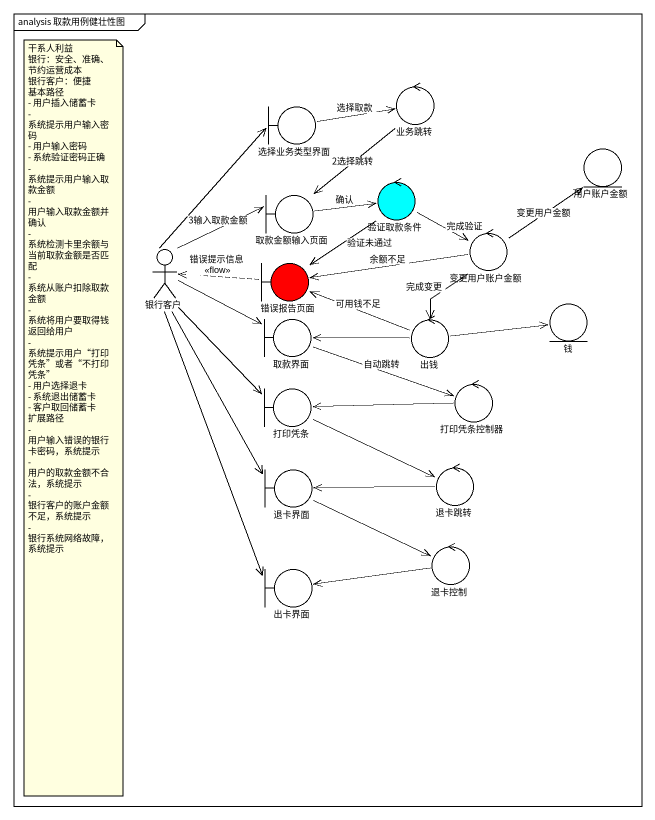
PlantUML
@startuml
mainframe analysis 取款用例健壮性图
boundary 选择业务类型界面
control 业务跳转
entity 用户账户金额
boundary 取款金额输入页面
control 验证取款条件 #00FFFF
control 变更用户账户金额
actor 银行客户
boundary 错误报告页面 #FF0000
entity 钱
boundary 取款界面
control 出钱
boundary 打印凭条
control 打印凭条控制器
boundary 退卡界面
control 退卡跳转
control 退卡控制
boundary 出卡界面
选择业务类型界面 -right-> 业务跳转 : 选择取款
业务跳转 --> 取款金额输入页面 : 2选择跳转
取款金额输入页面 -right-> 验证取款条件 : 确认
验证取款条件 -right-> 变更用户账户金额 : 完成验证
验证取款条件 --> 错误报告页面 : 验证未通过
变更用户账户金额 -up-> 用户账户金额 : 变更用户金额
变更用户账户金额 -left-> 错误报告页面 : 余额不足
变更用户账户金额 --> 出钱 : 完成变更
银行客户 -up-> 选择业务类型界面
银行客户 -right-> 取款金额输入页面 : 3输入取款金额
银行客户 -right-> 取款界面
银行客户 --> 打印凭条
银行客户 --> 退卡界面
银行客户 --> 出卡界面
错误报告页面 .left.> 银行客户 : 错误提示信息\n<<flow>>
取款界面 -right-> 打印凭条控制器 : 自动跳转
出钱 -left-> 错误报告页面 : 可用钱不足
出钱 -right-> 钱
出钱 -left-> 取款界面
打印凭条 -right-> 退卡跳转
打印凭条控制器 -left-> 打印凭条
退卡界面 -right-> 退卡控制
退卡跳转 -left-> 退卡界面
退卡控制 -left-> 出卡界面
note as N1
  干系人利益
  银行：安全、准确、节约运营成本
  银行客户：便捷
  基本路径
  - 用户插入储蓄卡
  - 系统提示用户输入密码
  - 用户输入密码
  - 系统验证密码正确
  - 系统提示用户输入取款金额
  - 用户输入取款金额并确认
  - 系统检测卡里余额与当前取款金额是否匹配
  - 系统从账户扣除取款金额
  - 系统将用户要取得钱返回给用户
  - 系统提示用户“打印凭条”或者“不打印凭条”
  - 用户选择退卡
  - 系统退出储蓄卡
  - 客户取回储蓄卡
  扩展路径
  - 用户输入错误的银行卡密码，系统提示
  - 用户的取款金额不合法，系统提示
  - 银行客户的账户金额不足，系统提示
  - 银行系统网络故障，系统提示
end note
@enduml
